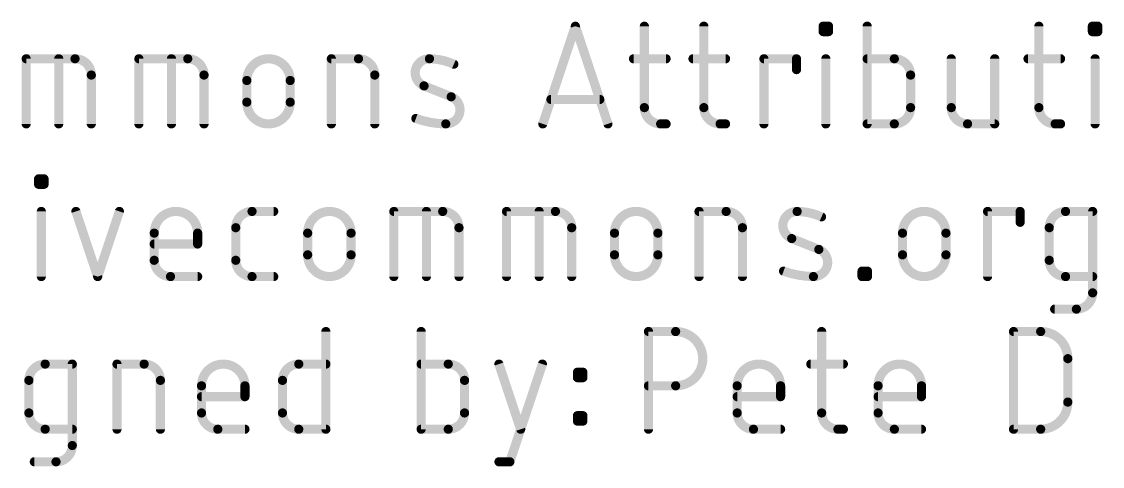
# Model space of a CAD drawing. Extents: x -29.2 to 57.4, y -10.7 to 25.5.
# Drawn here: x 7.42 to 25.41, y -10.7 to -3.3 of the extents above; entities that cross this region are included whole.
import ezdxf

# ---------------------------------------------------------------- set-up
doc = ezdxf.new("R2010")
doc.units = 0
doc.layers.add('51', color=253, linetype='CONTINUOUS')

msp = doc.modelspace()

# ---------------------------------------------------------------- linework, layer by layer
at = {"layer": '51', "const_width": 0.1524}
for points in [[(16.0973, -5.0038), (16.6391, -3.3782)], [(16.6391, -3.3782), (17.181, -5.0038)], [(17.7877, -3.3782), (17.7877, -4.7329)], [(18.7777, -3.3782), (18.7777, -4.7329)], [(20.7623, -3.4685), (20.7623, -3.3782)], [(20.7623, -3.3782), (20.8526, -3.3782)], [(20.8526, -3.4685), (20.7623, -3.4685)], [(20.8526, -3.3782), (20.8526, -3.4685)], [(21.4956, -3.3782), (21.4956, -5.0038)], [(24.3528, -3.3782), (24.3528, -4.7329)], [(25.2432, -3.4685), (25.2432, -3.3782)], [(25.2432, -3.3782), (25.3335, -3.3782)], [(25.3335, -3.4685), (25.2432, -3.4685)], [(25.3335, -3.3782), (25.3335, -3.4685)], [(7.5001, -5.0038), (7.5001, -3.9201)], [(7.5001, -3.9201), (8.3129, -3.9201)], [(8.0419, -5.0038), (8.0419, -3.9201)], [(9.3758, -5.0038), (9.3758, -3.9201)], [(9.3758, -3.9201), (10.1886, -3.9201)], [(9.9177, -5.0038), (9.9177, -3.9201)], [(12.5785, -5.0038), (12.5785, -3.9201)], [(12.5785, -3.9201), (13.03, -3.9201)], [(17.6071, -3.9201), (18.1489, -3.9201)], [(18.597, -3.9201), (19.1389, -3.9201)], [(19.7773, -5.0038), (19.7773, -3.9201)], [(19.7773, -3.9201), (20.3192, -3.9201)], [(20.3192, -3.9201), (20.3192, -4.1007)], [(20.8074, -5.0038), (20.8074, -3.9201)], [(21.9472, -3.9201), (21.4956, -3.9201)], [(22.8951, -3.9201), (22.8951, -4.7329)], [(23.6176, -5.0038), (23.6176, -3.9201)], [(24.1722, -3.9201), (24.714, -3.9201)], [(25.2884, -5.0038), (25.2884, -3.9201)], [(8.5838, -4.191), (8.5838, -5.0038)], [(10.4596, -4.191), (10.4596, -5.0038)], [(13.301, -4.191), (13.301, -5.0038)], [(22.2181, -4.7329), (22.2181, -4.191)], [(11.1717, -4.6426), (11.1717, -4.2813)], [(11.8942, -4.2813), (11.8942, -4.6426)], [(14.5723, -4.5522), (14.1208, -4.3716)], [(17.0455, -4.5974), (16.2327, -4.5974)], [(18.0586, -5.0038), (18.1489, -5.0038)], [(19.0486, -5.0038), (19.1389, -5.0038)], [(21.4956, -5.0038), (21.9472, -5.0038)], [(23.166, -5.0038), (23.6176, -5.0038)], [(24.6237, -5.0038), (24.714, -5.0038)], [(7.7066, -6.0085), (7.7066, -5.9182)], [(7.7066, -5.9182), (7.7969, -5.9182)], [(7.7969, -6.0085), (7.7066, -6.0085)], [(7.7969, -5.9182), (7.7969, -6.0085)], [(7.7518, -7.5438), (7.7518, -6.4601)], [(8.3284, -6.4601), (8.6897, -7.5438)], [(8.6897, -7.5438), (9.0509, -6.4601)], [(11.2584, -6.4601), (11.6197, -6.4601)], [(13.6187, -7.5438), (13.6187, -6.4601)], [(13.6187, -6.4601), (14.4315, -6.4601)], [(14.1606, -7.5438), (14.1606, -6.4601)], [(15.4945, -7.5438), (15.4945, -6.4601)], [(15.4945, -6.4601), (16.3073, -6.4601)], [(16.0363, -7.5438), (16.0363, -6.4601)], [(18.6971, -7.5438), (18.6971, -6.4601)], [(18.6971, -6.4601), (19.1487, -6.4601)], [(23.4992, -7.5438), (23.4992, -6.4601)], [(23.4992, -6.4601), (24.0411, -6.4601)], [(24.0411, -6.4601), (24.0411, -6.6407)], [(24.7964, -6.4601), (25.2479, -6.4601)], [(25.2479, -6.4601), (25.2479, -7.8147)], [(9.631, -7.2729), (9.631, -6.8213)], [(10.3535, -6.8213), (10.3535, -7.0019)], [(10.9875, -7.2729), (10.9875, -6.731)], [(12.1841, -7.1826), (12.1841, -6.8213)], [(12.9066, -6.8213), (12.9066, -7.1826)], [(14.7025, -6.731), (14.7025, -7.5438)], [(16.5782, -6.731), (16.5782, -7.5438)], [(17.2903, -7.1826), (17.2903, -6.8213)], [(18.0128, -6.8213), (18.0128, -7.1826)], [(19.4196, -6.731), (19.4196, -7.5438)], [(22.0839, -7.1826), (22.0839, -6.8213)], [(22.8064, -6.8213), (22.8064, -7.1826)], [(24.5255, -7.2729), (24.5255, -6.731)], [(10.3535, -7.0019), (9.631, -7.0019)], [(20.691, -7.0922), (20.2394, -6.9116)], [(10.3535, -7.5438), (9.9019, -7.5438)], [(11.6197, -7.5438), (11.2584, -7.5438)], [(21.41, -7.5438), (21.41, -7.4535)], [(21.41, -7.4535), (21.5003, -7.4535)], [(21.5003, -7.5438), (21.41, -7.5438)], [(21.5003, -7.4535), (21.5003, -7.5438)], [(25.2479, -7.5438), (24.7964, -7.5438)], [(24.977, -8.0857), (24.6158, -8.0857)], [(12.4878, -8.4582), (12.4878, -10.0838)], [(14.0725, -8.4582), (14.0725, -10.0838)], [(17.8562, -10.0838), (17.8562, -8.4582)], [(17.8562, -8.4582), (18.3078, -8.4582)], [(20.7378, -8.4582), (20.7378, -9.8129)], [(23.9313, -10.0838), (23.9313, -8.4582)], [(23.9313, -8.4582), (24.3828, -8.4582)], [(7.8158, -9.0001), (8.2674, -9.0001)], [(8.2674, -9.0001), (8.2674, -10.3547)], [(9.0111, -10.0838), (9.0111, -9.0001)], [(9.0111, -9.0001), (9.4627, -9.0001)], [(12.0362, -9.0001), (12.4878, -9.0001)], [(14.5241, -9.0001), (14.0725, -9.0001)], [(15.3678, -9.0001), (15.729, -10.0838)], [(15.5484, -10.6257), (16.0903, -9.0001)], [(20.5572, -9.0001), (21.0991, -9.0001)], [(24.8344, -8.9098), (24.8344, -9.6322)], [(16.6739, -9.2258), (16.6739, -9.1355)], [(16.6739, -9.1355), (16.7642, -9.1355)], [(16.7642, -9.2258), (16.6739, -9.2258)], [(16.7642, -9.1355), (16.7642, -9.2258)], [(7.5449, -9.8129), (7.5449, -9.271)], [(9.7336, -9.271), (9.7336, -10.0838)], [(10.4179, -9.8129), (10.4179, -9.3613)], [(11.1404, -9.3613), (11.1404, -9.5419)], [(11.7653, -9.8129), (11.7653, -9.271)], [(14.795, -9.8129), (14.795, -9.271)], [(18.3078, -9.3613), (17.8562, -9.3613)], [(19.3322, -9.8129), (19.3322, -9.3613)], [(20.0547, -9.3613), (20.0547, -9.5419)], [(21.6769, -9.8129), (21.6769, -9.3613)], [(22.3994, -9.3613), (22.3994, -9.5419)], [(11.1404, -9.5419), (10.4179, -9.5419)], [(20.0547, -9.5419), (19.3322, -9.5419)], [(22.3994, -9.5419), (21.6769, -9.5419)], [(16.6739, -9.9483), (16.6739, -9.858)], [(16.6739, -9.858), (16.7642, -9.858)], [(16.7642, -9.9483), (16.6739, -9.9483)], [(16.7642, -9.858), (16.7642, -9.9483)], [(8.2674, -10.0838), (7.8158, -10.0838)], [(11.1404, -10.0838), (10.6888, -10.0838)], [(12.4878, -10.0838), (12.0362, -10.0838)], [(14.0725, -10.0838), (14.5241, -10.0838)], [(20.0547, -10.0838), (19.6032, -10.0838)], [(21.0088, -10.0838), (21.0991, -10.0838)], [(22.3994, -10.0838), (21.9478, -10.0838)], [(24.3828, -10.0838), (23.9313, -10.0838)], [(7.9964, -10.6257), (7.6352, -10.6257)], [(15.3678, -10.6257), (15.5484, -10.6257)]]:
    msp.add_lwpolyline(points, dxfattribs=at)
at = {"layer": '51'}
for points, const_width in [([(16.6753, -3.3662, 1), (16.603, -3.3902)], 0.0762), ([(16.6753, -3.3902, 1), (16.603, -3.3662)], 0.0762), ([(17.8258, -3.3782, 1), (17.7496, -3.3782)], 0.0762), ([(18.8158, -3.3782, 1), (18.7396, -3.3782)], 0.0762), ([(20.8004, -3.3782, 1), (20.7242, -3.3782)], 0.0762), ([(20.7623, -3.3401, 1), (20.7623, -3.4163)], 0.0762), ([(20.7623, -3.4304, 1), (20.7623, -3.5066)], 0.0762), ([(20.8907, -3.3782, 1), (20.8145, -3.3782)], 0.0762), ([(20.8526, -3.4163, 1), (20.8526, -3.3401)], 0.0762), ([(20.8526, -3.5066, 1), (20.8526, -3.4304)], 0.0762), ([(21.5337, -3.3782, 1), (21.4575, -3.3782)], 0.0762), ([(24.3909, -3.3782, 1), (24.3147, -3.3782)], 0.0762), ([(25.2813, -3.3782, 1), (25.2051, -3.3782)], 0.0762), ([(25.2432, -3.3401, 1), (25.2432, -3.4163)], 0.0762), ([(25.2432, -3.4304, 1), (25.2432, -3.5066)], 0.0762), ([(25.3716, -3.3782, 1), (25.2954, -3.3782)], 0.0762), ([(25.3335, -3.4163, 1), (25.3335, -3.3401)], 0.0762), ([(25.3335, -3.5066, 1), (25.3335, -3.4304)], 0.0762), ([(20.7242, -3.4685, 1), (20.8004, -3.4685)], 0.0762), ([(20.8145, -3.4685, 1), (20.8907, -3.4685)], 0.0762), ([(25.2051, -3.4685, 1), (25.2813, -3.4685)], 0.0762), ([(25.2954, -3.4685, 1), (25.3716, -3.4685)], 0.0762), ([(7.5382, -3.9201, 1), (7.462, -3.9201)], 0.0762), ([(7.5001, -3.882, 1), (7.5001, -3.9582)], 0.0762), ([(8.08, -3.9201, 1), (8.0038, -3.9201)], 0.0762), ([(8.5838, -4.191, 0.4142), (8.3129, -3.9201)], 0.1524), ([(8.3129, -3.882, 1), (8.3129, -3.9582)], 0.0762), ([(8.3129, -3.9582, 1), (8.3129, -3.882)], 0.0762), ([(9.4139, -3.9201, 1), (9.3377, -3.9201)], 0.0762), ([(9.3758, -3.882, 1), (9.3758, -3.9582)], 0.0762), ([(9.9558, -3.9201, 1), (9.8796, -3.9201)], 0.0762), ([(10.4596, -4.191, 0.4142), (10.1886, -3.9201)], 0.1524), ([(10.1886, -3.882, 1), (10.1886, -3.9582)], 0.0762), ([(10.1886, -3.9582, 1), (10.1886, -3.882)], 0.0762), ([(11.8942, -4.2813, 1), (11.1717, -4.2813)], 0.1524), ([(12.6166, -3.9201, 1), (12.5404, -3.9201)], 0.0762), ([(12.5785, -3.882, 1), (12.5785, -3.9582)], 0.0762), ([(13.301, -4.191, 0.4142), (13.03, -3.9201)], 0.1524), ([(13.03, -3.882, 1), (13.03, -3.9582)], 0.0762), ([(13.03, -3.9582, 1), (13.03, -3.882)], 0.0762), ([(14.2111, -3.9201, 0.8318), (14.1208, -4.3716)], 0.1524), ([(14.2116, -3.882, 1), (14.2105, -3.9582)], 0.0762), ([(14.6175, -4.0104, 0.1026), (14.2111, -3.9201)], 0.1524), ([(14.2105, -3.9582, 1), (14.2116, -3.882)], 0.0762), ([(14.6018, -4.0451, 1), (14.6331, -3.9756)], 0.0762), ([(17.6071, -3.882, 1), (17.6071, -3.9582)], 0.0762), ([(18.1489, -3.9582, 1), (18.1489, -3.882)], 0.0762), ([(18.597, -3.882, 1), (18.597, -3.9582)], 0.0762), ([(19.1389, -3.9582, 1), (19.1389, -3.882)], 0.0762), ([(19.8154, -3.9201, 1), (19.7392, -3.9201)], 0.0762), ([(19.7773, -3.882, 1), (19.7773, -3.9582)], 0.0762), ([(20.3573, -3.9201, 1), (20.2811, -3.9201)], 0.0762), ([(20.3192, -3.9582, 1), (20.3192, -3.882)], 0.0762), ([(20.8455, -3.9201, 1), (20.7693, -3.9201)], 0.0762), ([(21.4956, -3.882, 1), (21.4956, -3.9582)], 0.0762), ([(22.2181, -4.191, 0.4142), (21.9472, -3.9201)], 0.1524), ([(21.9472, -3.882, 1), (21.9472, -3.9582)], 0.0762), ([(21.9472, -3.9582, 1), (21.9472, -3.882)], 0.0762), ([(22.9332, -3.9201, 1), (22.857, -3.9201)], 0.0762), ([(23.6557, -3.9201, 1), (23.5795, -3.9201)], 0.0762), ([(24.1722, -3.882, 1), (24.1722, -3.9582)], 0.0762), ([(24.714, -3.9582, 1), (24.714, -3.882)], 0.0762), ([(25.3265, -3.9201, 1), (25.2503, -3.9201)], 0.0762), ([(8.6219, -4.191, 1), (8.5457, -4.191)], 0.0762), ([(10.4977, -4.191, 1), (10.4215, -4.191)], 0.0762), ([(13.3391, -4.191, 1), (13.2629, -4.191)], 0.0762), ([(20.2811, -4.1007, 1), (20.3573, -4.1007)], 0.0762), ([(22.2562, -4.191, 1), (22.18, -4.191)], 0.0762), ([(8.5457, -4.191, 1), (8.6219, -4.191)], 0.0762), ([(10.4215, -4.191, 1), (10.4977, -4.191)], 0.0762), ([(11.2098, -4.2813, 1), (11.1336, -4.2813)], 0.0762), ([(11.1336, -4.2813, 1), (11.2098, -4.2813)], 0.0762), ([(11.9323, -4.2813, 1), (11.8561, -4.2813)], 0.0762), ([(11.8561, -4.2813, 1), (11.9323, -4.2813)], 0.0762), ([(13.2629, -4.191, 1), (13.3391, -4.191)], 0.0762), ([(14.1349, -4.3363, 1), (14.1066, -4.407)], 0.0762), ([(14.1066, -4.407, 1), (14.1349, -4.3362)], 0.0762), ([(22.18, -4.191, 1), (22.2562, -4.191)], 0.0762), ([(14.482, -5.0038, 0.8318), (14.5723, -4.5522)], 0.1524), ([(14.5865, -4.5169, 1), (14.5582, -4.5876)], 0.0762), ([(14.5582, -4.5876, 1), (14.5865, -4.5169)], 0.0762), ([(11.1717, -4.6426, 1), (11.8942, -4.6426)], 0.1524), ([(11.2098, -4.6426, 1), (11.1336, -4.6426)], 0.0762), ([(11.1336, -4.6426, 1), (11.2098, -4.6426)], 0.0762), ([(11.9323, -4.6426, 1), (11.8561, -4.6426)], 0.0762), ([(11.8561, -4.6426, 1), (11.9323, -4.6426)], 0.0762), ([(16.2327, -4.5593, 1), (16.2327, -4.6355)], 0.0762), ([(17.0455, -4.6355, 1), (17.0455, -4.5593)], 0.0762), ([(17.7877, -4.7329, 0.4142), (18.0586, -5.0038)], 0.1524), ([(17.8258, -4.7329, 1), (17.7496, -4.7329)], 0.0762), ([(18.7777, -4.7329, 0.4142), (19.0486, -5.0038)], 0.1524), ([(18.8158, -4.7329, 1), (18.7396, -4.7329)], 0.0762), ([(21.9472, -5.0038, 0.4142), (22.2181, -4.7329)], 0.1524), ([(22.2562, -4.7329, 1), (22.18, -4.7329)], 0.0762), ([(22.8951, -4.7329, 0.4142), (23.166, -5.0038)], 0.1524), ([(22.9332, -4.7329, 1), (22.857, -4.7329)], 0.0762), ([(24.3528, -4.7329, 0.4142), (24.6237, -5.0038)], 0.1524), ([(24.3909, -4.7329, 1), (24.3147, -4.7329)], 0.0762), ([(13.9982, -4.8776, 1), (13.9724, -4.9493)], 0.0762), ([(13.9853, -4.9135, 0.083), (14.482, -5.0038)], 0.1524), ([(17.7496, -4.7329, 1), (17.8258, -4.7329)], 0.0762), ([(18.7396, -4.7329, 1), (18.8158, -4.7329)], 0.0762), ([(22.18, -4.7329, 1), (22.2562, -4.7329)], 0.0762), ([(22.857, -4.7329, 1), (22.9332, -4.7329)], 0.0762), ([(24.3147, -4.7329, 1), (24.3909, -4.7329)], 0.0762), ([(7.462, -5.0038, 1), (7.5382, -5.0038)], 0.0762), ([(8.0038, -5.0038, 1), (8.08, -5.0038)], 0.0762), ([(8.5457, -5.0038, 1), (8.6219, -5.0038)], 0.0762), ([(9.3377, -5.0038, 1), (9.4139, -5.0038)], 0.0762), ([(9.8796, -5.0038, 1), (9.9558, -5.0038)], 0.0762), ([(10.4215, -5.0038, 1), (10.4977, -5.0038)], 0.0762), ([(12.5404, -5.0038, 1), (12.6166, -5.0038)], 0.0762), ([(13.2629, -5.0038, 1), (13.3391, -5.0038)], 0.0762), ([(14.4825, -4.9657, 1), (14.4815, -5.0419)], 0.0762), ([(14.4815, -5.0419, 1), (14.4825, -4.9657)], 0.0762), ([(16.0611, -4.9918, 1), (16.1334, -5.0158)], 0.0762), ([(17.1448, -5.0158, 1), (17.2171, -4.9918)], 0.0762), ([(18.0586, -4.9657, 1), (18.0586, -5.0419)], 0.0762), ([(18.0586, -5.0419, 1), (18.0586, -4.9657)], 0.0762), ([(18.1489, -5.0419, 1), (18.1489, -4.9657)], 0.0762), ([(19.0486, -4.9657, 1), (19.0486, -5.0419)], 0.0762), ([(19.0486, -5.0419, 1), (19.0486, -4.9657)], 0.0762), ([(19.1389, -5.0419, 1), (19.1389, -4.9657)], 0.0762), ([(19.7392, -5.0038, 1), (19.8154, -5.0038)], 0.0762), ([(20.7693, -5.0038, 1), (20.8455, -5.0038)], 0.0762), ([(21.4956, -4.9657, 1), (21.4956, -5.0419)], 0.0762), ([(21.4575, -5.0038, 1), (21.5337, -5.0038)], 0.0762), ([(21.9472, -4.9657, 1), (21.9472, -5.0419)], 0.0762), ([(21.9472, -5.0419, 1), (21.9472, -4.9657)], 0.0762), ([(23.166, -4.9657, 1), (23.166, -5.0419)], 0.0762), ([(23.166, -5.0419, 1), (23.166, -4.9657)], 0.0762), ([(23.5795, -5.0038, 1), (23.6557, -5.0038)], 0.0762), ([(23.6176, -5.0419, 1), (23.6176, -4.9657)], 0.0762), ([(24.6237, -4.9657, 1), (24.6237, -5.0419)], 0.0762), ([(24.6237, -5.0419, 1), (24.6237, -4.9657)], 0.0762), ([(24.714, -5.0419, 1), (24.714, -4.9657)], 0.0762), ([(25.2503, -5.0038, 1), (25.3265, -5.0038)], 0.0762), ([(7.7447, -5.9182, 1), (7.6685, -5.9182)], 0.0762), ([(7.7066, -5.8801, 1), (7.7066, -5.9563)], 0.0762), ([(7.7066, -5.9704, 1), (7.7066, -6.0466)], 0.0762), ([(7.835, -5.9182, 1), (7.7588, -5.9182)], 0.0762), ([(7.7969, -5.9563, 1), (7.7969, -5.8801)], 0.0762), ([(7.7969, -6.0466, 1), (7.7969, -5.9704)], 0.0762), ([(7.6685, -6.0085, 1), (7.7447, -6.0085)], 0.0762), ([(7.7588, -6.0085, 1), (7.835, -6.0085)], 0.0762), ([(7.7899, -6.4601, 1), (7.7137, -6.4601)], 0.0762), ([(8.3646, -6.448, 1), (8.2923, -6.4721)], 0.0762), ([(9.087, -6.4721, 1), (9.0148, -6.448)], 0.0762), ([(10.3535, -6.8213, 1), (9.631, -6.8213)], 0.1524), ([(11.2584, -6.4601, 0.4142), (10.9875, -6.731)], 0.1524), ([(11.2584, -6.422, 1), (11.2584, -6.4982)], 0.0762), ([(11.2584, -6.4982, 1), (11.2584, -6.422)], 0.0762), ([(11.6197, -6.4982, 1), (11.6197, -6.422)], 0.0762), ([(12.9066, -6.8213, 1), (12.1841, -6.8213)], 0.1524), ([(13.6568, -6.4601, 1), (13.5806, -6.4601)], 0.0762), ([(13.6187, -6.422, 1), (13.6187, -6.4982)], 0.0762), ([(14.1987, -6.4601, 1), (14.1225, -6.4601)], 0.0762), ([(14.7025, -6.731, 0.4142), (14.4315, -6.4601)], 0.1524), ([(14.4315, -6.422, 1), (14.4315, -6.4982)], 0.0762), ([(14.4315, -6.4982, 1), (14.4315, -6.422)], 0.0762), ([(15.5326, -6.4601, 1), (15.4564, -6.4601)], 0.0762), ([(15.4945, -6.422, 1), (15.4945, -6.4982)], 0.0762), ([(16.0744, -6.4601, 1), (15.9982, -6.4601)], 0.0762), ([(16.5782, -6.731, 0.4142), (16.3073, -6.4601)], 0.1524), ([(16.3073, -6.422, 1), (16.3073, -6.4982)], 0.0762), ([(16.3073, -6.4982, 1), (16.3073, -6.422)], 0.0762), ([(18.0128, -6.8213, 1), (17.2903, -6.8213)], 0.1524), ([(18.7352, -6.4601, 1), (18.659, -6.4601)], 0.0762), ([(18.6971, -6.422, 1), (18.6971, -6.4982)], 0.0762), ([(19.4196, -6.731, 0.4142), (19.1487, -6.4601)], 0.1524), ([(19.1487, -6.422, 1), (19.1487, -6.4982)], 0.0762), ([(19.1487, -6.4982, 1), (19.1487, -6.422)], 0.0762), ([(20.3297, -6.4601, 0.8318), (20.2394, -6.9116)], 0.1524), ([(20.7361, -6.5504, 0.1026), (20.3297, -6.4601)], 0.1524), ([(20.3303, -6.422, 1), (20.3292, -6.4982)], 0.0762), ([(20.3292, -6.4982, 1), (20.3303, -6.422)], 0.0762), ([(22.8064, -6.8213, 1), (22.0839, -6.8213)], 0.1524), ([(23.5373, -6.4601, 1), (23.4611, -6.4601)], 0.0762), ([(23.4992, -6.422, 1), (23.4992, -6.4982)], 0.0762), ([(24.0792, -6.4601, 1), (24.003, -6.4601)], 0.0762), ([(24.0411, -6.4982, 1), (24.0411, -6.422)], 0.0762), ([(24.7964, -6.4601, 0.4142), (24.5255, -6.731)], 0.1524), ([(24.7964, -6.422, 1), (24.7964, -6.4982)], 0.0762), ([(24.7964, -6.4982, 1), (24.7964, -6.422)], 0.0762), ([(25.286, -6.4601, 1), (25.2098, -6.4601)], 0.0762), ([(25.2479, -6.4982, 1), (25.2479, -6.422)], 0.0762), ([(20.7205, -6.5851, 1), (20.7518, -6.5156)], 0.0762), ([(24.003, -6.6407, 1), (24.0792, -6.6407)], 0.0762), ([(9.6691, -6.8213, 1), (9.5929, -6.8213)], 0.0762), ([(9.5929, -6.8213, 1), (9.6691, -6.8213)], 0.0762), ([(10.3916, -6.8213, 1), (10.3154, -6.8213)], 0.0762), ([(10.3154, -6.8213, 1), (10.3916, -6.8213)], 0.0762), ([(11.0256, -6.731, 1), (10.9494, -6.731)], 0.0762), ([(10.9494, -6.731, 1), (11.0256, -6.731)], 0.0762), ([(12.2222, -6.8213, 1), (12.146, -6.8213)], 0.0762), ([(12.146, -6.8213, 1), (12.2222, -6.8213)], 0.0762), ([(12.9447, -6.8213, 1), (12.8685, -6.8213)], 0.0762), ([(12.8685, -6.8213, 1), (12.9447, -6.8213)], 0.0762), ([(14.7406, -6.731, 1), (14.6644, -6.731)], 0.0762), ([(14.6644, -6.731, 1), (14.7406, -6.731)], 0.0762), ([(16.6163, -6.731, 1), (16.5401, -6.731)], 0.0762), ([(16.5401, -6.731, 1), (16.6163, -6.731)], 0.0762), ([(17.3284, -6.8213, 1), (17.2522, -6.8213)], 0.0762), ([(17.2522, -6.8213, 1), (17.3284, -6.8213)], 0.0762), ([(18.0509, -6.8213, 1), (17.9747, -6.8213)], 0.0762), ([(17.9747, -6.8213, 1), (18.0509, -6.8213)], 0.0762), ([(19.4577, -6.731, 1), (19.3815, -6.731)], 0.0762), ([(19.3815, -6.731, 1), (19.4577, -6.731)], 0.0762), ([(22.122, -6.8213, 1), (22.0458, -6.8213)], 0.0762), ([(22.0458, -6.8213, 1), (22.122, -6.8213)], 0.0762), ([(22.8445, -6.8213, 1), (22.7683, -6.8213)], 0.0762), ([(22.7683, -6.8213, 1), (22.8445, -6.8213)], 0.0762), ([(24.5636, -6.731, 1), (24.4874, -6.731)], 0.0762), ([(24.4874, -6.731, 1), (24.5636, -6.731)], 0.0762), ([(9.631, -6.9638, 1), (9.631, -7.04)], 0.0762), ([(10.3154, -7.0019, 1), (10.3916, -7.0019)], 0.0762), ([(10.3535, -7.04, 1), (10.3535, -6.9638)], 0.0762), ([(20.2536, -6.8763, 1), (20.2253, -6.947)], 0.0762), ([(20.2253, -6.947, 1), (20.2536, -6.8762)], 0.0762), ([(12.1841, -7.1826, 1), (12.9066, -7.1826)], 0.1524), ([(12.2222, -7.1826, 1), (12.146, -7.1826)], 0.0762), ([(12.146, -7.1826, 1), (12.2222, -7.1826)], 0.0762), ([(12.9447, -7.1826, 1), (12.8685, -7.1826)], 0.0762), ([(12.8685, -7.1826, 1), (12.9447, -7.1826)], 0.0762), ([(17.2903, -7.1826, 1), (18.0128, -7.1826)], 0.1524), ([(17.3284, -7.1826, 1), (17.2522, -7.1826)], 0.0762), ([(17.2522, -7.1826, 1), (17.3284, -7.1826)], 0.0762), ([(18.0509, -7.1826, 1), (17.9747, -7.1826)], 0.0762), ([(17.9747, -7.1826, 1), (18.0509, -7.1826)], 0.0762), ([(20.6007, -7.5438, 0.8318), (20.691, -7.0922)], 0.1524), ([(20.7051, -7.0569, 1), (20.6768, -7.1276)], 0.0762), ([(20.6768, -7.1276, 1), (20.7051, -7.0569)], 0.0762), ([(22.0839, -7.1826, 1), (22.8064, -7.1826)], 0.1524), ([(22.122, -7.1826, 1), (22.0458, -7.1826)], 0.0762), ([(22.0458, -7.1826, 1), (22.122, -7.1826)], 0.0762), ([(22.8445, -7.1826, 1), (22.7683, -7.1826)], 0.0762), ([(22.7683, -7.1826, 1), (22.8445, -7.1826)], 0.0762), ([(9.631, -7.2729, 0.4142), (9.9019, -7.5438)], 0.1524), ([(9.6691, -7.2729, 1), (9.5929, -7.2729)], 0.0762), ([(9.5929, -7.2729, 1), (9.6691, -7.2729)], 0.0762), ([(10.9875, -7.2729, 0.4142), (11.2584, -7.5438)], 0.1524), ([(11.0256, -7.2729, 1), (10.9494, -7.2729)], 0.0762), ([(10.9494, -7.2729, 1), (11.0256, -7.2729)], 0.0762), ([(24.5255, -7.2729, 0.4142), (24.7964, -7.5438)], 0.1524), ([(24.5636, -7.2729, 1), (24.4874, -7.2729)], 0.0762), ([(24.4874, -7.2729, 1), (24.5636, -7.2729)], 0.0762), ([(7.7137, -7.5438, 1), (7.7899, -7.5438)], 0.0762), ([(8.6535, -7.5318, 1), (8.7258, -7.5558)], 0.0762), ([(8.6535, -7.5558, 1), (8.7258, -7.5318)], 0.0762), ([(9.9019, -7.5057, 1), (9.9019, -7.5819)], 0.0762), ([(9.9019, -7.5819, 1), (9.9019, -7.5057)], 0.0762), ([(10.3535, -7.5819, 1), (10.3535, -7.5057)], 0.0762), ([(11.2584, -7.5057, 1), (11.2584, -7.5819)], 0.0762), ([(11.2584, -7.5819, 1), (11.2584, -7.5057)], 0.0762), ([(11.6197, -7.5819, 1), (11.6197, -7.5057)], 0.0762), ([(13.5806, -7.5438, 1), (13.6568, -7.5438)], 0.0762), ([(14.1225, -7.5438, 1), (14.1987, -7.5438)], 0.0762), ([(14.6644, -7.5438, 1), (14.7406, -7.5438)], 0.0762), ([(15.4564, -7.5438, 1), (15.5326, -7.5438)], 0.0762), ([(15.9982, -7.5438, 1), (16.0744, -7.5438)], 0.0762), ([(16.5401, -7.5438, 1), (16.6163, -7.5438)], 0.0762), ([(18.659, -7.5438, 1), (18.7352, -7.5438)], 0.0762), ([(19.3815, -7.5438, 1), (19.4577, -7.5438)], 0.0762), ([(20.1168, -7.4176, 1), (20.091, -7.4893)], 0.0762), ([(20.1039, -7.4535, 0.083), (20.6007, -7.5438)], 0.1524), ([(20.6012, -7.5057, 1), (20.6001, -7.5819)], 0.0762), ([(20.6001, -7.5819, 1), (20.6012, -7.5057)], 0.0762), ([(21.4481, -7.4535, 1), (21.3719, -7.4535)], 0.0762), ([(21.41, -7.4154, 1), (21.41, -7.4916)], 0.0762), ([(21.41, -7.5057, 1), (21.41, -7.5819)], 0.0762), ([(21.3719, -7.5438, 1), (21.4481, -7.5438)], 0.0762), ([(21.5384, -7.4535, 1), (21.4622, -7.4535)], 0.0762), ([(21.4622, -7.5438, 1), (21.5384, -7.5438)], 0.0762), ([(21.5003, -7.4916, 1), (21.5003, -7.4154)], 0.0762), ([(21.5003, -7.5819, 1), (21.5003, -7.5057)], 0.0762), ([(23.4611, -7.5438, 1), (23.5373, -7.5438)], 0.0762), ([(24.7964, -7.5057, 1), (24.7964, -7.5819)], 0.0762), ([(24.7964, -7.5819, 1), (24.7964, -7.5057)], 0.0762), ([(25.2479, -7.5819, 1), (25.2479, -7.5057)], 0.0762), ([(24.977, -8.0857, 0.4142), (25.2479, -7.8147)], 0.1524), ([(25.286, -7.8147, 1), (25.2098, -7.8147)], 0.0762), ([(25.2098, -7.8147, 1), (25.286, -7.8147)], 0.0762), ([(24.6158, -8.0476, 1), (24.6158, -8.1238)], 0.0762), ([(24.977, -8.0476, 1), (24.977, -8.1238)], 0.0762), ([(24.977, -8.1238, 1), (24.977, -8.0476)], 0.0762), ([(12.5259, -8.4582, 1), (12.4497, -8.4582)], 0.0762), ([(14.1106, -8.4582, 1), (14.0344, -8.4582)], 0.0762), ([(17.8943, -8.4582, 1), (17.8181, -8.4582)], 0.0762), ([(17.8562, -8.4201, 1), (17.8562, -8.4963)], 0.0762), ([(18.3078, -9.3613, 1), (18.3078, -8.4582)], 0.1524), ([(18.3078, -8.4201, 1), (18.3078, -8.4963)], 0.0762), ([(18.3078, -8.4963, 1), (18.3078, -8.4201)], 0.0762), ([(20.7759, -8.4582, 1), (20.6997, -8.4582)], 0.0762), ([(23.9694, -8.4582, 1), (23.8932, -8.4582)], 0.0762), ([(23.9313, -8.4201, 1), (23.9313, -8.4963)], 0.0762), ([(24.8344, -8.9098, 0.4142), (24.3828, -8.4582)], 0.1524), ([(24.3828, -8.4201, 1), (24.3828, -8.4963)], 0.0762), ([(24.3828, -8.4963, 1), (24.3828, -8.4201)], 0.0762), ([(7.8158, -9.0001, 0.4142), (7.5449, -9.271)], 0.1524), ([(7.8158, -8.962, 1), (7.8158, -9.0382)], 0.0762), ([(7.8158, -9.0382, 1), (7.8158, -8.962)], 0.0762), ([(8.3055, -9.0001, 1), (8.2293, -9.0001)], 0.0762), ([(8.2674, -9.0382, 1), (8.2674, -8.962)], 0.0762), ([(9.0492, -9.0001, 1), (8.973, -9.0001)], 0.0762), ([(9.0111, -8.962, 1), (9.0111, -9.0382)], 0.0762), ([(9.7336, -9.271, 0.4142), (9.4627, -9.0001)], 0.1524), ([(9.4627, -8.962, 1), (9.4627, -9.0382)], 0.0762), ([(9.4627, -9.0382, 1), (9.4627, -8.962)], 0.0762), ([(11.1404, -9.3613, 1), (10.4179, -9.3613)], 0.1524), ([(12.0362, -9.0001, 0.4142), (11.7653, -9.271)], 0.1524), ([(12.0362, -8.962, 1), (12.0362, -9.0382)], 0.0762), ([(12.0362, -9.0382, 1), (12.0362, -8.962)], 0.0762), ([(12.4878, -9.0382, 1), (12.4878, -8.962)], 0.0762), ([(14.0725, -8.962, 1), (14.0725, -9.0382)], 0.0762), ([(14.795, -9.271, 0.4142), (14.5241, -9.0001)], 0.1524), ([(14.5241, -8.962, 1), (14.5241, -9.0382)], 0.0762), ([(14.5241, -9.0382, 1), (14.5241, -8.962)], 0.0762), ([(15.4039, -8.988, 1), (15.3316, -9.0121)], 0.0762), ([(16.1264, -9.0121, 1), (16.0541, -8.988)], 0.0762), ([(20.0547, -9.3613, 1), (19.3322, -9.3613)], 0.1524), ([(20.5572, -8.962, 1), (20.5572, -9.0382)], 0.0762), ([(21.0991, -9.0382, 1), (21.0991, -8.962)], 0.0762), ([(22.3994, -9.3613, 1), (21.6769, -9.3613)], 0.1524), ([(24.8725, -8.9098, 1), (24.7963, -8.9098)], 0.0762), ([(24.7963, -8.9098, 1), (24.8725, -8.9098)], 0.0762), ([(16.712, -9.1355, 1), (16.6358, -9.1355)], 0.0762), ([(16.6739, -9.0974, 1), (16.6739, -9.1736)], 0.0762), ([(16.6739, -9.1877, 1), (16.6739, -9.2639)], 0.0762), ([(16.8023, -9.1355, 1), (16.7261, -9.1355)], 0.0762), ([(16.7642, -9.1736, 1), (16.7642, -9.0974)], 0.0762), ([(16.7642, -9.2639, 1), (16.7642, -9.1877)], 0.0762), ([(7.583, -9.271, 1), (7.5068, -9.271)], 0.0762), ([(7.5068, -9.271, 1), (7.583, -9.271)], 0.0762), ([(9.7717, -9.271, 1), (9.6955, -9.271)], 0.0762), ([(9.6955, -9.271, 1), (9.7717, -9.271)], 0.0762), ([(10.456, -9.3613, 1), (10.3798, -9.3613)], 0.0762), ([(10.3798, -9.3613, 1), (10.456, -9.3613)], 0.0762), ([(11.1785, -9.3613, 1), (11.1023, -9.3613)], 0.0762), ([(11.1023, -9.3613, 1), (11.1785, -9.3613)], 0.0762), ([(11.8034, -9.271, 1), (11.7272, -9.271)], 0.0762), ([(11.7272, -9.271, 1), (11.8034, -9.271)], 0.0762), ([(14.8331, -9.271, 1), (14.7569, -9.271)], 0.0762), ([(14.7569, -9.271, 1), (14.8331, -9.271)], 0.0762), ([(16.6358, -9.2258, 1), (16.712, -9.2258)], 0.0762), ([(16.7261, -9.2258, 1), (16.8023, -9.2258)], 0.0762), ([(17.8562, -9.3232, 1), (17.8562, -9.3994)], 0.0762), ([(18.3078, -9.3232, 1), (18.3078, -9.3994)], 0.0762), ([(18.3078, -9.3994, 1), (18.3078, -9.3232)], 0.0762), ([(19.3703, -9.3613, 1), (19.2941, -9.3613)], 0.0762), ([(19.2941, -9.3613, 1), (19.3703, -9.3613)], 0.0762), ([(20.0928, -9.3613, 1), (20.0166, -9.3613)], 0.0762), ([(20.0166, -9.3613, 1), (20.0928, -9.3613)], 0.0762), ([(21.715, -9.3613, 1), (21.6388, -9.3613)], 0.0762), ([(21.6388, -9.3613, 1), (21.715, -9.3613)], 0.0762), ([(22.4375, -9.3613, 1), (22.3613, -9.3613)], 0.0762), ([(22.3613, -9.3613, 1), (22.4375, -9.3613)], 0.0762), ([(10.4179, -9.5038, 1), (10.4179, -9.58)], 0.0762), ([(11.1023, -9.5419, 1), (11.1785, -9.5419)], 0.0762), ([(11.1404, -9.58, 1), (11.1404, -9.5038)], 0.0762), ([(19.3322, -9.5038, 1), (19.3322, -9.58)], 0.0762), ([(20.0166, -9.5419, 1), (20.0928, -9.5419)], 0.0762), ([(20.0547, -9.58, 1), (20.0547, -9.5038)], 0.0762), ([(21.6769, -9.5038, 1), (21.6769, -9.58)], 0.0762), ([(22.3613, -9.5419, 1), (22.4375, -9.5419)], 0.0762), ([(22.3994, -9.58, 1), (22.3994, -9.5038)], 0.0762), ([(24.3828, -10.0838, 0.4142), (24.8344, -9.6322)], 0.1524), ([(24.8725, -9.6322, 1), (24.7963, -9.6322)], 0.0762), ([(24.7963, -9.6322, 1), (24.8725, -9.6322)], 0.0762), ([(7.5449, -9.8129, 0.4142), (7.8158, -10.0838)], 0.1524), ([(7.583, -9.8129, 1), (7.5068, -9.8129)], 0.0762), ([(7.5068, -9.8129, 1), (7.583, -9.8129)], 0.0762), ([(10.4179, -9.8129, 0.4142), (10.6888, -10.0838)], 0.1524), ([(10.456, -9.8129, 1), (10.3798, -9.8129)], 0.0762), ([(10.3798, -9.8129, 1), (10.456, -9.8129)], 0.0762), ([(11.7653, -9.8129, 0.4142), (12.0362, -10.0838)], 0.1524), ([(11.8034, -9.8129, 1), (11.7272, -9.8129)], 0.0762), ([(11.7272, -9.8129, 1), (11.8034, -9.8129)], 0.0762), ([(14.5241, -10.0838, 0.4142), (14.795, -9.8129)], 0.1524), ([(14.8331, -9.8129, 1), (14.7569, -9.8129)], 0.0762), ([(14.7569, -9.8129, 1), (14.8331, -9.8129)], 0.0762), ([(16.712, -9.858, 1), (16.6358, -9.858)], 0.0762), ([(16.6739, -9.8199, 1), (16.6739, -9.8961)], 0.0762), ([(16.6739, -9.9102, 1), (16.6739, -9.9864)], 0.0762), ([(16.8023, -9.858, 1), (16.7261, -9.858)], 0.0762), ([(16.7642, -9.8961, 1), (16.7642, -9.8199)], 0.0762), ([(16.7642, -9.9864, 1), (16.7642, -9.9102)], 0.0762), ([(19.3322, -9.8129, 0.4142), (19.6032, -10.0838)], 0.1524), ([(19.3703, -9.8129, 1), (19.2941, -9.8129)], 0.0762), ([(19.2941, -9.8129, 1), (19.3703, -9.8129)], 0.0762), ([(20.7378, -9.8129, 0.4142), (21.0088, -10.0838)], 0.1524), ([(20.7759, -9.8129, 1), (20.6997, -9.8129)], 0.0762), ([(20.6997, -9.8129, 1), (20.7759, -9.8129)], 0.0762), ([(21.6769, -9.8129, 0.4142), (21.9478, -10.0838)], 0.1524), ([(21.715, -9.8129, 1), (21.6388, -9.8129)], 0.0762), ([(21.6388, -9.8129, 1), (21.715, -9.8129)], 0.0762), ([(7.8158, -10.0457, 1), (7.8158, -10.1219)], 0.0762), ([(7.8158, -10.1219, 1), (7.8158, -10.0457)], 0.0762), ([(8.2674, -10.1219, 1), (8.2674, -10.0457)], 0.0762), ([(8.973, -10.0838, 1), (9.0492, -10.0838)], 0.0762), ([(9.6955, -10.0838, 1), (9.7717, -10.0838)], 0.0762), ([(10.6888, -10.0457, 1), (10.6888, -10.1219)], 0.0762), ([(10.6888, -10.1219, 1), (10.6888, -10.0457)], 0.0762), ([(11.1404, -10.1219, 1), (11.1404, -10.0457)], 0.0762), ([(12.0362, -10.0457, 1), (12.0362, -10.1219)], 0.0762), ([(12.0362, -10.1219, 1), (12.0362, -10.0457)], 0.0762), ([(12.4497, -10.0838, 1), (12.5259, -10.0838)], 0.0762), ([(12.4878, -10.1219, 1), (12.4878, -10.0457)], 0.0762), ([(14.0725, -10.0457, 1), (14.0725, -10.1219)], 0.0762), ([(14.0344, -10.0838, 1), (14.1106, -10.0838)], 0.0762), ([(14.5241, -10.0457, 1), (14.5241, -10.1219)], 0.0762), ([(14.5241, -10.1219, 1), (14.5241, -10.0457)], 0.0762), ([(15.6929, -10.0958, 1), (15.7652, -10.0718)], 0.0762), ([(16.6358, -9.9483, 1), (16.712, -9.9483)], 0.0762), ([(16.7261, -9.9483, 1), (16.8023, -9.9483)], 0.0762), ([(17.8181, -10.0838, 1), (17.8943, -10.0838)], 0.0762), ([(19.6032, -10.0457, 1), (19.6032, -10.1219)], 0.0762), ([(19.6032, -10.1219, 1), (19.6032, -10.0457)], 0.0762), ([(20.0547, -10.1219, 1), (20.0547, -10.0457)], 0.0762), ([(21.0088, -10.0457, 1), (21.0088, -10.1219)], 0.0762), ([(21.0088, -10.1219, 1), (21.0088, -10.0457)], 0.0762), ([(21.0991, -10.1219, 1), (21.0991, -10.0457)], 0.0762), ([(21.9478, -10.0457, 1), (21.9478, -10.1219)], 0.0762), ([(21.9478, -10.1219, 1), (21.9478, -10.0457)], 0.0762), ([(22.3994, -10.1219, 1), (22.3994, -10.0457)], 0.0762), ([(23.9313, -10.0457, 1), (23.9313, -10.1219)], 0.0762), ([(23.8932, -10.0838, 1), (23.9694, -10.0838)], 0.0762), ([(24.3828, -10.0457, 1), (24.3828, -10.1219)], 0.0762), ([(24.3828, -10.1219, 1), (24.3828, -10.0457)], 0.0762), ([(7.9964, -10.6257, 0.4142), (8.2674, -10.3547)], 0.1524), ([(8.3055, -10.3547, 1), (8.2293, -10.3547)], 0.0762), ([(8.2293, -10.3547, 1), (8.3055, -10.3547)], 0.0762), ([(7.6352, -10.5876, 1), (7.6352, -10.6638)], 0.0762), ([(7.9964, -10.5876, 1), (7.9964, -10.6638)], 0.0762), ([(7.9964, -10.6638, 1), (7.9964, -10.5876)], 0.0762), ([(15.3678, -10.5876, 1), (15.3678, -10.6638)], 0.0762), ([(15.5123, -10.6136, 1), (15.5846, -10.6377)], 0.0762), ([(15.5484, -10.6638, 1), (15.5484, -10.5876)], 0.0762)]:
    msp.add_lwpolyline(points, format="xyb", dxfattribs=dict(at, const_width=const_width))

doc.saveas('drawing.dxf')
